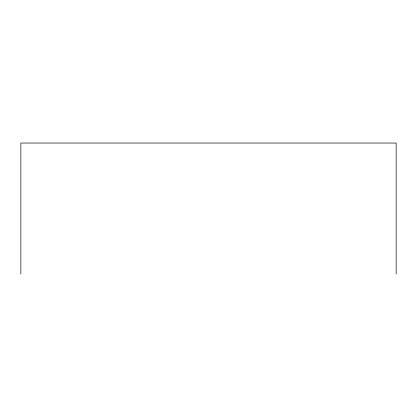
<?xml version="1.0" encoding="UTF-8"?>
<svg xmlns="http://www.w3.org/2000/svg" width="417" height="417" viewBox="0 0 417 417"><rect width="100%" height="100%" fill="white"/><g stroke="black" fill="none" stroke-linecap="round" stroke-linejoin="round"><path stroke-width="0.63" d="M396.15 273.959L396.15 143.041L20.85 143.041L20.85 273.959"/></g></svg>
